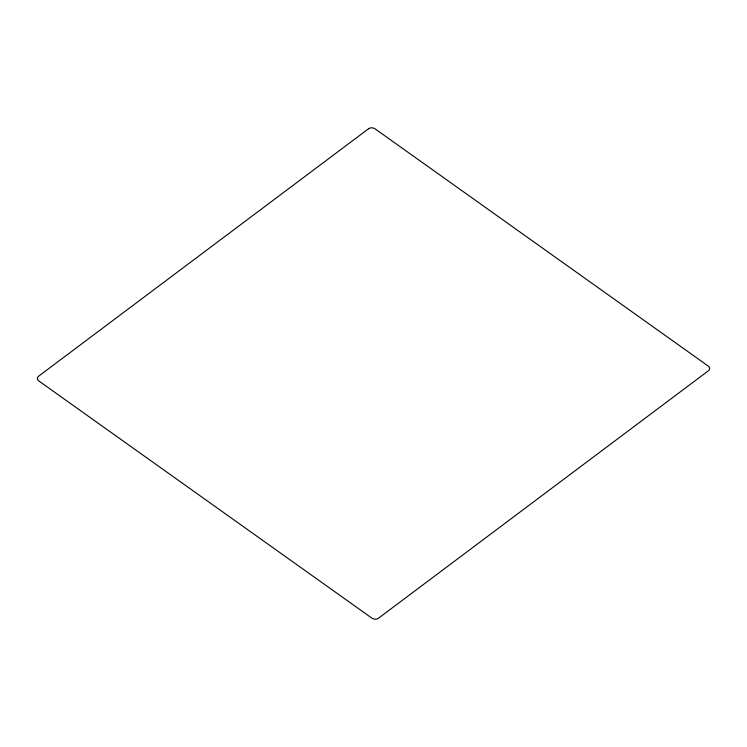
<?xml version="1.0" encoding="UTF-8"?>
<svg xmlns="http://www.w3.org/2000/svg" width="747" height="747" viewBox="0 0 747 747"><rect width="100%" height="100%" fill="white"/><g stroke="black" fill="none" stroke-linecap="round" stroke-linejoin="round"><path stroke-width="1.12" d="M368.607 128.708L38.517 376.273A4.585 3.315 7 0 0 38.863 380.989L371.931 618.161A4.585 3.315 7 0 0 378.393 618.292L708.483 370.727A4.585 3.315 7 0 0 708.137 366.011L375.069 128.839A4.585 3.315 7 0 0 368.607 128.708"/></g></svg>
